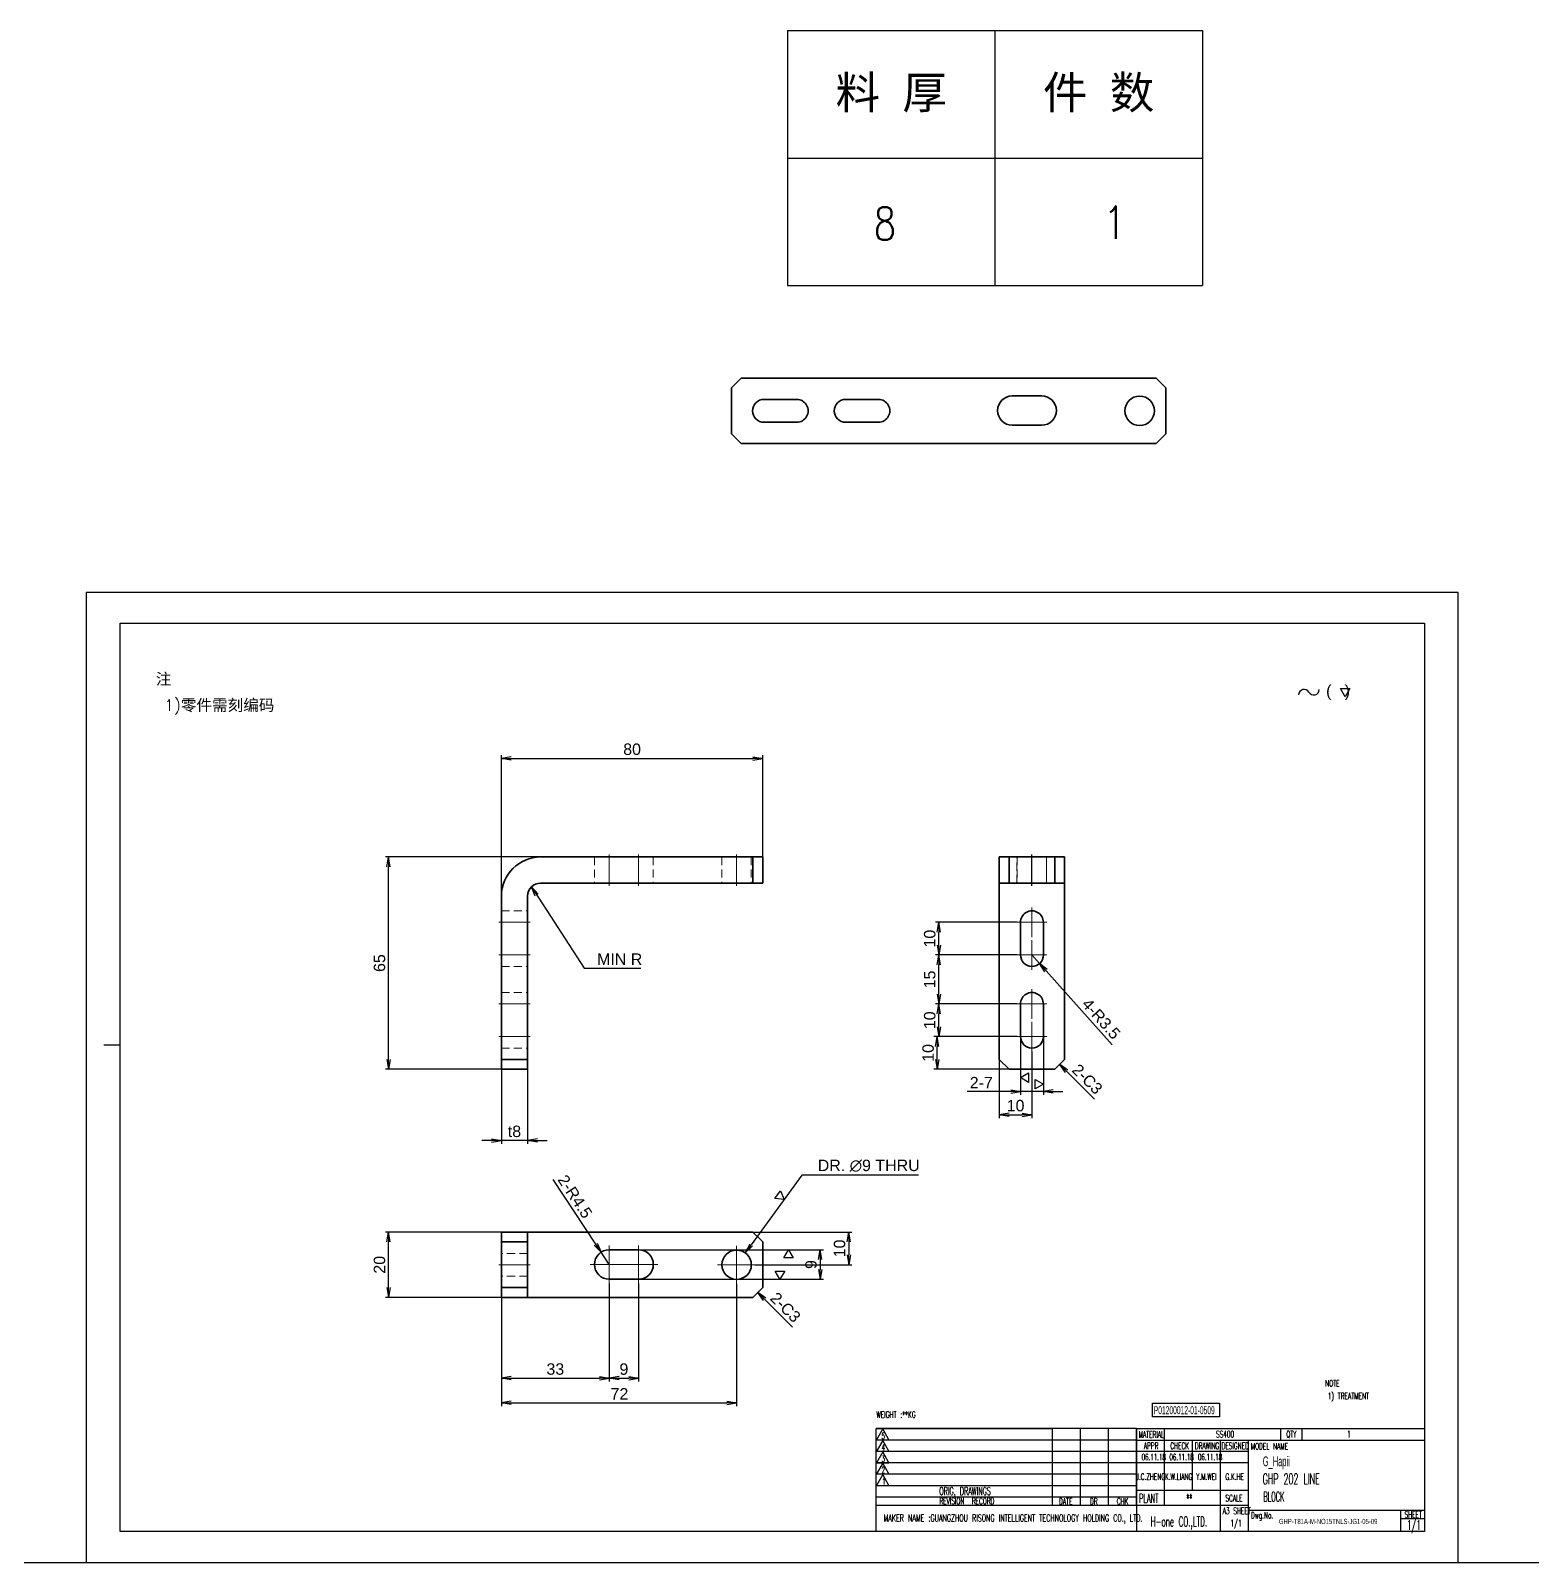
# Model space of a CAD drawing. Header units: millimetres. Extents: x 1842 to 16330, y -758 to 3963.
# Drawn here: x 3226.8 to 3686.5, y -758.3 to -289.2 of the extents above; entities that cross this region are included whole.
import ezdxf
from ezdxf.enums import TextEntityAlignment as Align

# ---------------------------------------------------------------- set-up
doc = ezdxf.new("R2010")
doc.units = ezdxf.units.MM
doc.linetypes.add('CENTER-HOKUTO', pattern=[23, 20, -1, 1, -1])
doc.linetypes.add('HIDDEN-HOKUTO', pattern=[3.8, 2.5, -1.3])
doc.layers.add('AM_7', color=2, linetype='CENTER-HOKUTO', lineweight=30)
doc.layers.add('AM_HID', color=1, linetype='HIDDEN-HOKUTO', lineweight=25)
doc.layers.add('title_frame', color=7, linetype='Continuous')
doc.layers.add('word_dim', color=253, linetype='Continuous')
doc.styles.add('DIM', font='romans.shx', dxfattribs={"width": 0.8, "bigfont": 'bigfont.shx'})
doc.styles.add('MX_NOTE_STANDARD', font='txt.shx', dxfattribs={"bigfont": 'bigfont.shx'})
doc.styles.get("Standard").update_dxf_attribs({"font": 'arial.ttf'})
doc.dimstyles.new('RS1-1', dxfattribs={"dimtxt": 3.5, "dimasz": 3, "dimexe": 1, "dimexo": 0, "dimgap": 1, "dimtad": 3, "dimdsep": 46, "dimtxsty": 'Standard', "dimblk1": 'OPEN', "dimblk2": 'OPEN', "dimsah": 1, "dimcen": 0, "dimclrd": 256, "dimclre": 256, "dimclrt": 3, "dimazin": 2, "dimtfac": 1, "dimtmove": 0, "dimatfit": 3, "dimldrblk": 'OPEN', "dimfxl": 0, "dimtolj": 1, "dimtzin": 0, "dimarcsym": 0})

# ---------------------------------------------------------------- blocks, each defined once
blk = doc.blocks.new('A$C404331B6')
at = {"layer": 'title_frame'}
for p, q in [((0, -31.5), (0, 0)), ((0, 0), (53.9, 0)), ((79.62, 0), (0, 0)), ((53.9, -23.5), (53.9, 0)), ((62.48, -23.5), (62.48, 0)), ((62.48, -23.5), (62.48, 0)), ((71.05, -23.5), (71.05, 0)), ((71.05, -23.5), (71.05, 0)), ((79.62, 0), (79.62, -31.5)), ((79.62, 0), (167.83, 0)), ((88.2, -23.5), (88.2, 0)), ((123.73, 0), (123.73, -3.5)), ((130.3, 0), (130.3, -3.5)), ((53.9, -3.5), (0, -3.5)), ((79.62, -3.5), (0, -3.5)), ((1.98, -0.12), (0.1, -3.45)), ((0.1, -3.45), (3.86, -3.45)), ((1.98, -3.6), (0.1, -6.92)), ((3.86, -3.45), (1.98, -0.12)), ((3.86, -6.92), (1.98, -3.6)), ((79.62, -3.5), (167.83, -3.5)), ((96.78, -18.9), (96.78, -3.5)), ((105.35, -31.5), (105.35, -3.5)), ((113.92, -31.5), (113.92, -3.5)), ((53.9, -7), (0, -7)), ((79.62, -7), (0, -7)), ((0.1, -6.92), (3.86, -6.92)), ((1.98, -7.13), (0.1, -10.45)), ((3.86, -10.45), (1.98, -7.13)), ((113.92, -7), (79.62, -7)), ((53.9, -10.5), (0, -10.5)), ((79.62, -10.5), (0, -10.5)), ((53.9, -14), (0, -14)), ((79.62, -14), (0, -14)), ((0.1, -10.45), (3.86, -10.45)), ((1.98, -10.54), (0.1, -13.87)), ((0.1, -13.87), (3.86, -13.87)), ((3.86, -13.87), (1.98, -10.54)), ((113.92, -10.5), (79.62, -10.5)), ((53.9, -17.5), (0, -17.5)), ((79.62, -17.5), (0, -17.5)), ((1.98, -14.07), (0.1, -17.4)), ((0.1, -17.4), (3.86, -17.4)), ((3.86, -17.4), (1.98, -14.07)), ((53.9, -21), (0, -21)), ((79.62, -21), (0, -21)), ((79.62, -18.9), (113.92, -18.9)), ((79.62, -23.5), (0, -23.5)), ((113.92, -23.5), (79.62, -23.5)), ((113.92, -25), (167.83, -25)), ((160.48, -25), (160.48, -31.5)), ((160.48, -27.5), (167.83, -27.5)), ((167.83, -31.5), (0, -31.5))]:
    blk.add_line(p, q, dxfattribs=at)
at = {"layer": 'title_frame', "color": 3, "style": 'MX_NOTE_STANDARD', "width": 0.5341}
for s, height, p in [('5', 1.92, (1.59, -3.22)), ('MATERIAL', 1.973, (80.3, -2.79)), ('APPR', 1.973, (81.89, -6.26)), ('CHECK', 1.973, (89.99, -6.26)), ('DRAWING', 1.973, (97.51, -6.26)), ('DESIGNED', 1.973, (105.7, -6.26)), ('MODEL NAME', 1.973, (114.63, -6.41)), ('QTY', 1.973, (125.5, -2.7)), ('4', 1.92, (1.59, -6.7)), ('3', 1.92, (1.59, -10.23)), ('2', 1.92, (1.59, -13.64)), ('1', 1.92, (1.78, -17.17)), ('ORIG, DRAWINGS', 2.4112, (19.27, -20.34)), ('REVISION  RECORD', 1.9728, (19.32, -23.18)), ('DATE', 1.973, (55.94, -23.26)), ('DR', 1.973, (65.43, -23.27)), ('CHK', 1.973, (73.61, -23.23)), ('PLANT', 2.74, (80.46, -22.73)), ('SCALE', 1.973, (106.88, -22.28)), ('MAKER NAME :GUANGZHOU RISONG INTELLIGENT TECHNOLOGY HOLDING CO., LTD.', 2.16, (2.22, -28.43)), ('Dwg.No.', 1.973, (114.71, -27.52)), ('SHEET', 1.973, (161.71, -27.29))]:
    blk.add_text(s, height=height, dxfattribs=at).set_placement(p)
blk = doc.blocks.new('shiage0')
at = {"layer": 'word_dim', "color": 3, "linetype": 'Continuous'}
for centre, start, end in [((1.69, 0), 30, 180), ((4.61, 1.69), 210, 0)]:
    blk.add_arc(centre, 1.69, start, end, dxfattribs=at)
blk = doc.blocks.new('12')
at = {"layer": 'title_frame', "color": 3, "linetype": 'Continuous'}
blk.add_lwpolyline([(20.46, 3.03), (19.01, 5.53), (21.9, 5.53)], close=True, dxfattribs=at)
blk.add_blockref('shiage0', (6.23, 3.56), dxfattribs=at)
blk.add_text('(   )', height=3.5, dxfattribs=at).set_placement((14.64, 3.08))
blk = doc.blocks.new('_Open')
at = {"color": 0, "lineweight": -2}
for p, q in [((-1, 0.17), (0, 0)), ((-1, -0.17), (0, 0)), ((0, 0), (-1, 0))]:
    blk.add_line(p, q, dxfattribs=at)
blk = doc.blocks.new('*D1038')
at = {"layer": 'DEFPOINTS', "color": 0, "linetype": 'Continuous', "ltscale": 2, "transparency": 16777216}
for p in [(3336.35, -542.26), (3387.76, -542.26), (3374.88, -607.26)]:
    blk.add_point(p, dxfattribs=at)
at = {"layer": 'word_dim', "linetype": 'Continuous', "lineweight": -2, "ltscale": 2, "transparency": 16777216}
for p, q in [((3387.76, -542.26), (3335.35, -542.26)), ((3336.35, -604.26), (3336.35, -545.26)), ((3374.88, -607.26), (3335.35, -607.26))]:
    blk.add_line(p, q, dxfattribs=at)
at = {"layer": 'word_dim', "linetype": 'Continuous', "lineweight": -2, "ltscale": 2, "transparency": 16777216, "xscale": 3, "yscale": 3, "zscale": 3}
for p, rotation in [((3336.35, -542.26), 90), ((3336.35, -607.26), 270)]:
    blk.add_blockref('_Open', p, dxfattribs=dict(at, rotation=rotation))
at = {"layer": 'word_dim', "color": 3, "linetype": 'Continuous', "ltscale": 2, "transparency": 16777216, "insert": (3333.57, -574.76), "char_height": 3.5, "attachment_point": 5, "rotation": 90}
blk.add_mtext('\\A1;65', dxfattribs=at)
blk = doc.blocks.new('*D1039')
at = {"layer": 'DEFPOINTS', "color": 0, "linetype": 'Continuous', "ltscale": 2, "transparency": 16777216}
for p in [(3450.88, -512.07), (3450.88, -546.26), (3370.88, -565.97)]:
    blk.add_point(p, dxfattribs=at)
at = {"layer": 'word_dim', "linetype": 'Continuous', "lineweight": -2, "ltscale": 2, "transparency": 16777216}
for p, q in [((3370.88, -565.97), (3370.88, -511.07)), ((3450.88, -546.26), (3450.88, -511.07)), ((3373.88, -512.07), (3447.88, -512.07))]:
    blk.add_line(p, q, dxfattribs=at)
at = {"layer": 'word_dim', "linetype": 'Continuous', "lineweight": -2, "ltscale": 2, "transparency": 16777216, "xscale": 3, "yscale": 3, "zscale": 3, "rotation": 180}
blk.add_blockref('_Open', (3370.88, -512.07), dxfattribs=at)
at = {"layer": 'word_dim', "linetype": 'Continuous', "lineweight": -2, "ltscale": 2, "transparency": 16777216, "xscale": 3, "yscale": 3, "zscale": 3}
blk.add_blockref('_Open', (3450.88, -512.07), dxfattribs=at)
at = {"layer": 'word_dim', "color": 3, "linetype": 'Continuous', "ltscale": 2, "transparency": 16777216, "insert": (3410.88, -509.29), "char_height": 3.5, "attachment_point": 5}
blk.add_mtext('\\A1;80', dxfattribs=at)
blk = doc.blocks.new('*D1040')
at = {"layer": 'DEFPOINTS', "color": 0, "linetype": 'Continuous', "ltscale": 2, "transparency": 16777216}
for p in [(3370.88, -607.26), (3378.88, -607.26), (3370.88, -629.08)]:
    blk.add_point(p, dxfattribs=at)
at = {"layer": 'word_dim', "linetype": 'Continuous', "lineweight": -2, "ltscale": 2, "transparency": 16777216}
for p, q in [((3370.88, -607.26), (3370.88, -630.08)), ((3378.88, -607.26), (3378.88, -630.08)), ((3367.88, -629.08), (3364.88, -629.08)), ((3378.88, -629.08), (3370.88, -629.08)), ((3381.88, -629.08), (3384.88, -629.08))]:
    blk.add_line(p, q, dxfattribs=at)
at = {"layer": 'word_dim', "linetype": 'Continuous', "lineweight": -2, "ltscale": 2, "transparency": 16777216, "xscale": 3, "yscale": 3, "zscale": 3}
blk.add_blockref('_Open', (3370.88, -629.08), dxfattribs=at)
at = {"layer": 'word_dim', "linetype": 'Continuous', "lineweight": -2, "ltscale": 2, "transparency": 16777216, "xscale": 3, "yscale": 3, "zscale": 3, "rotation": 180}
blk.add_blockref('_Open', (3378.88, -629.08), dxfattribs=at)
at = {"layer": 'word_dim', "color": 3, "linetype": 'Continuous', "ltscale": 2, "transparency": 16777216, "insert": (3374.88, -626.3), "char_height": 3.5, "attachment_point": 5}
blk.add_mtext('\\A1;t8', dxfattribs=at)
blk = doc.blocks.new('*D1041')
at = {"layer": 'DEFPOINTS', "color": 0, "linetype": 'Continuous', "ltscale": 2, "transparency": 16777216}
for p in [(3336.35, -657.13), (3374.88, -657.13), (3373.04, -677.13)]:
    blk.add_point(p, dxfattribs=at)
at = {"layer": 'word_dim', "linetype": 'Continuous', "lineweight": -2, "ltscale": 2, "transparency": 16777216}
for p, q in [((3374.88, -657.13), (3335.35, -657.13)), ((3336.35, -674.13), (3336.35, -660.13)), ((3373.04, -677.13), (3335.35, -677.13))]:
    blk.add_line(p, q, dxfattribs=at)
at = {"layer": 'word_dim', "linetype": 'Continuous', "lineweight": -2, "ltscale": 2, "transparency": 16777216, "xscale": 3, "yscale": 3, "zscale": 3}
for p, rotation in [((3336.35, -657.13), 90), ((3336.35, -677.13), 270)]:
    blk.add_blockref('_Open', p, dxfattribs=dict(at, rotation=rotation))
at = {"layer": 'word_dim', "color": 3, "linetype": 'Continuous', "ltscale": 2, "transparency": 16777216, "insert": (3333.57, -667.13), "char_height": 3.5, "attachment_point": 5, "rotation": 90}
blk.add_mtext('\\A1;20', dxfattribs=at)
blk = doc.blocks.new('*D1042')
at = {"layer": 'DEFPOINTS', "color": 0, "linetype": 'Continuous', "ltscale": 2, "transparency": 16777216}
for p in [(3403.88, -672.9), (3370.88, -675.63), (3403.88, -701.87)]:
    blk.add_point(p, dxfattribs=at)
at = {"layer": 'word_dim', "linetype": 'Continuous', "lineweight": -2, "ltscale": 2, "transparency": 16777216}
for p, q in [((3403.88, -672.9), (3403.88, -702.87)), ((3370.88, -675.63), (3370.88, -702.87)), ((3373.88, -701.87), (3400.88, -701.87))]:
    blk.add_line(p, q, dxfattribs=at)
at = {"layer": 'word_dim', "linetype": 'Continuous', "lineweight": -2, "ltscale": 2, "transparency": 16777216, "xscale": 3, "yscale": 3, "zscale": 3, "rotation": 180}
blk.add_blockref('_Open', (3370.88, -701.87), dxfattribs=at)
at = {"layer": 'word_dim', "linetype": 'Continuous', "lineweight": -2, "ltscale": 2, "transparency": 16777216, "xscale": 3, "yscale": 3, "zscale": 3}
blk.add_blockref('_Open', (3403.88, -701.87), dxfattribs=at)
at = {"layer": 'word_dim', "color": 3, "linetype": 'Continuous', "ltscale": 2, "transparency": 16777216, "insert": (3387.38, -699.08), "char_height": 3.5, "attachment_point": 5}
blk.add_mtext('\\A1;33', dxfattribs=at)
blk = doc.blocks.new('*D1043')
at = {"layer": 'DEFPOINTS', "color": 0, "linetype": 'Continuous', "ltscale": 2, "transparency": 16777216}
for p in [(3403.88, -672.9), (3412.88, -672.9), (3412.88, -701.87)]:
    blk.add_point(p, dxfattribs=at)
at = {"layer": 'word_dim', "linetype": 'Continuous', "lineweight": -2, "ltscale": 2, "transparency": 16777216}
for p, q in [((3403.88, -672.9), (3403.88, -702.87)), ((3412.88, -672.9), (3412.88, -702.87)), ((3406.88, -701.87), (3409.88, -701.87))]:
    blk.add_line(p, q, dxfattribs=at)
at = {"layer": 'word_dim', "linetype": 'Continuous', "lineweight": -2, "ltscale": 2, "transparency": 16777216, "xscale": 3, "yscale": 3, "zscale": 3, "rotation": 180}
blk.add_blockref('_Open', (3403.88, -701.87), dxfattribs=at)
at = {"layer": 'word_dim', "linetype": 'Continuous', "lineweight": -2, "ltscale": 2, "transparency": 16777216, "xscale": 3, "yscale": 3, "zscale": 3}
blk.add_blockref('_Open', (3412.88, -701.87), dxfattribs=at)
at = {"layer": 'word_dim', "color": 3, "linetype": 'Continuous', "ltscale": 2, "transparency": 16777216, "insert": (3408.38, -699.09), "char_height": 3.5, "attachment_point": 5}
blk.add_mtext('\\A1;9', dxfattribs=at)
blk = doc.blocks.new('*D1044')
at = {"layer": 'DEFPOINTS', "color": 0, "linetype": 'Continuous', "ltscale": 2, "transparency": 16777216}
for p in [(3442.88, -672.98), (3370.88, -675.63), (3442.88, -709.4)]:
    blk.add_point(p, dxfattribs=at)
at = {"layer": 'word_dim', "linetype": 'Continuous', "lineweight": -2, "ltscale": 2, "transparency": 16777216}
for p, q in [((3442.88, -672.98), (3442.88, -710.4)), ((3370.88, -675.63), (3370.88, -710.4)), ((3373.88, -709.4), (3439.88, -709.4))]:
    blk.add_line(p, q, dxfattribs=at)
at = {"layer": 'word_dim', "linetype": 'Continuous', "lineweight": -2, "ltscale": 2, "transparency": 16777216, "xscale": 3, "yscale": 3, "zscale": 3, "rotation": 180}
blk.add_blockref('_Open', (3370.88, -709.4), dxfattribs=at)
at = {"layer": 'word_dim', "linetype": 'Continuous', "lineweight": -2, "ltscale": 2, "transparency": 16777216, "xscale": 3, "yscale": 3, "zscale": 3}
blk.add_blockref('_Open', (3442.88, -709.4), dxfattribs=at)
at = {"layer": 'word_dim', "color": 3, "linetype": 'Continuous', "ltscale": 2, "transparency": 16777216, "insert": (3407.01, -706.64), "char_height": 3.5, "attachment_point": 5}
blk.add_mtext('\\A1;72', dxfattribs=at)
blk = doc.blocks.new('*D1045')
at = {"layer": 'DEFPOINTS', "color": 0, "linetype": 'Continuous', "ltscale": 2, "transparency": 16777216}
for p in [(3444.03, -657.13), (3448.56, -667.13), (3477.18, -667.13)]:
    blk.add_point(p, dxfattribs=at)
at = {"layer": 'word_dim', "linetype": 'Continuous', "lineweight": -2, "ltscale": 2, "transparency": 16777216}
for p, q in [((3444.03, -657.13), (3478.18, -657.13)), ((3477.18, -660.13), (3477.18, -664.13)), ((3448.56, -667.13), (3478.18, -667.13))]:
    blk.add_line(p, q, dxfattribs=at)
at = {"layer": 'word_dim', "linetype": 'Continuous', "lineweight": -2, "ltscale": 2, "transparency": 16777216, "xscale": 3, "yscale": 3, "zscale": 3}
for p, rotation in [((3477.18, -657.13), 90), ((3477.18, -667.13), 270)]:
    blk.add_blockref('_Open', p, dxfattribs=dict(at, rotation=rotation))
at = {"layer": 'word_dim', "color": 3, "linetype": 'Continuous', "ltscale": 2, "transparency": 16777216, "insert": (3474.4, -662.13), "char_height": 3.5, "attachment_point": 5, "rotation": 90}
blk.add_mtext('\\A1;10', dxfattribs=at)
blk = doc.blocks.new('*D1046')
at = {"layer": 'DEFPOINTS', "color": 0, "linetype": 'Continuous', "ltscale": 2, "transparency": 16777216}
for p in [(3401.39, -663.3), (3403.88, -667.05)]:
    blk.add_point(p, dxfattribs=at)
at = {"layer": 'word_dim', "linetype": 'Continuous', "lineweight": -2, "ltscale": 2, "transparency": 16777216}
for p, q in [((3386.58, -640.97), (3399.73, -660.8)), ((3403.88, -667.05), (3401.39, -663.3))]:
    blk.add_line(p, q, dxfattribs=at)
at = {"layer": 'word_dim', "linetype": 'Continuous', "lineweight": -2, "ltscale": 2, "transparency": 16777216, "xscale": 3, "yscale": 3, "zscale": 3, "rotation": 303.5488222479584}
blk.add_blockref('_Open', (3401.39, -663.3), dxfattribs=at)
at = {"layer": 'word_dim', "color": 3, "linetype": 'Continuous', "ltscale": 2, "transparency": 16777216, "insert": (3393.42, -646.24), "char_height": 3.5, "attachment_point": 5, "rotation": 303.5488}
blk.add_mtext('\\A1;2-R4.5', dxfattribs=at)
blk = doc.blocks.new('*D1047')
at = {"layer": 'DEFPOINTS', "color": 0, "linetype": 'Continuous', "ltscale": 2, "transparency": 16777216}
for p in [(3445.53, -663.5), (3440.22, -670.77)]:
    blk.add_point(p, dxfattribs=at)
at = {"layer": 'word_dim', "linetype": 'Continuous', "lineweight": -2, "ltscale": 2, "transparency": 16777216}
for p, q in [((3462.89, -639.69), (3447.29, -661.07)), ((3498.55, -639.69), (3462.89, -639.69))]:
    blk.add_line(p, q, dxfattribs=at)
at = {"layer": 'word_dim', "linetype": 'Continuous', "lineweight": -2, "ltscale": 2, "transparency": 16777216, "xscale": 3, "yscale": 3, "zscale": 3, "rotation": 233.8971201280238}
blk.add_blockref('_Open', (3445.53, -663.5), dxfattribs=at)
at = {"layer": 'word_dim', "color": 3, "linetype": 'Continuous', "ltscale": 2, "transparency": 16777216, "insert": (3483.32, -636.81), "char_height": 3.5, "attachment_point": 5}
blk.add_mtext('\\A1;DR. ∅9 THRU', dxfattribs=at)
blk = doc.blocks.new('shiage1')
at = {"layer": 'word_dim', "color": 3, "linetype": 'Continuous'}
for p, q in [((0, 0), (-1.44, 2.5)), ((-1.44, 2.5), (1.44, 2.5)), ((1.44, 2.5), (0, 0))]:
    blk.add_line(p, q, dxfattribs=at)
blk = doc.blocks.new('*D1048')
at = {"layer": 'DEFPOINTS', "color": 0, "linetype": 'Continuous', "ltscale": 2, "transparency": 16777216}
for p in [(3523.28, -604.26), (3533.28, -601.81), (3533.28, -621.21)]:
    blk.add_point(p, dxfattribs=at)
at = {"layer": 'word_dim', "linetype": 'Continuous', "lineweight": -2, "ltscale": 2, "transparency": 16777216}
for p, q in [((3523.28, -604.26), (3523.28, -622.21)), ((3533.28, -601.81), (3533.28, -622.21)), ((3526.28, -621.21), (3530.28, -621.21))]:
    blk.add_line(p, q, dxfattribs=at)
at = {"layer": 'word_dim', "linetype": 'Continuous', "lineweight": -2, "ltscale": 2, "transparency": 16777216, "xscale": 3, "yscale": 3, "zscale": 3, "rotation": 180}
blk.add_blockref('_Open', (3523.28, -621.21), dxfattribs=at)
at = {"layer": 'word_dim', "linetype": 'Continuous', "lineweight": -2, "ltscale": 2, "transparency": 16777216, "xscale": 3, "yscale": 3, "zscale": 3}
blk.add_blockref('_Open', (3533.28, -621.21), dxfattribs=at)
at = {"layer": 'word_dim', "color": 3, "linetype": 'Continuous', "ltscale": 2, "transparency": 16777216, "insert": (3528.28, -618.42), "char_height": 3.5, "attachment_point": 5}
blk.add_mtext('\\A1;10', dxfattribs=at)
blk = doc.blocks.new('*D1049')
at = {"layer": 'DEFPOINTS', "color": 0, "linetype": 'Continuous', "ltscale": 2, "transparency": 16777216}
for p in [(3504.28, -597.26), (3528.73, -597.26), (3526.28, -607.26)]:
    blk.add_point(p, dxfattribs=at)
at = {"layer": 'word_dim', "linetype": 'Continuous', "lineweight": -2, "ltscale": 2, "transparency": 16777216}
for p, q in [((3528.73, -597.26), (3503.28, -597.26)), ((3504.28, -604.26), (3504.28, -600.26)), ((3526.28, -607.26), (3503.28, -607.26))]:
    blk.add_line(p, q, dxfattribs=at)
at = {"layer": 'word_dim', "linetype": 'Continuous', "lineweight": -2, "ltscale": 2, "transparency": 16777216, "xscale": 3, "yscale": 3, "zscale": 3}
for p, rotation in [((3504.28, -597.26), 90), ((3504.28, -607.26), 270)]:
    blk.add_blockref('_Open', p, dxfattribs=dict(at, rotation=rotation))
at = {"layer": 'word_dim', "color": 3, "linetype": 'Continuous', "ltscale": 2, "transparency": 16777216, "insert": (3501.5, -602.26), "char_height": 3.5, "attachment_point": 5, "rotation": 90}
blk.add_mtext('\\A1;10', dxfattribs=at)
blk = doc.blocks.new('*D1050')
at = {"layer": 'DEFPOINTS', "color": 0, "linetype": 'Continuous', "ltscale": 2, "transparency": 16777216}
for p in [(3504.78, -587.26), (3528.73, -587.26), (3528.73, -597.26)]:
    blk.add_point(p, dxfattribs=at)
at = {"layer": 'word_dim', "linetype": 'Continuous', "lineweight": -2, "ltscale": 2, "transparency": 16777216}
for p, q in [((3528.73, -587.26), (3503.78, -587.26)), ((3504.78, -594.26), (3504.78, -590.26)), ((3528.73, -597.26), (3503.78, -597.26))]:
    blk.add_line(p, q, dxfattribs=at)
at = {"layer": 'word_dim', "linetype": 'Continuous', "lineweight": -2, "ltscale": 2, "transparency": 16777216, "xscale": 3, "yscale": 3, "zscale": 3}
for p, rotation in [((3504.78, -587.26), 90), ((3504.78, -597.26), 270)]:
    blk.add_blockref('_Open', p, dxfattribs=dict(at, rotation=rotation))
at = {"layer": 'word_dim', "color": 3, "linetype": 'Continuous', "ltscale": 2, "transparency": 16777216, "insert": (3502, -592.26), "char_height": 3.5, "attachment_point": 5, "rotation": 90}
blk.add_mtext('\\A1;10', dxfattribs=at)
blk = doc.blocks.new('*D1051')
at = {"layer": 'DEFPOINTS', "color": 0, "linetype": 'Continuous', "ltscale": 2, "transparency": 16777216}
for p in [(3504.78, -572.26), (3528.73, -572.26), (3528.73, -587.26)]:
    blk.add_point(p, dxfattribs=at)
at = {"layer": 'word_dim', "linetype": 'Continuous', "lineweight": -2, "ltscale": 2, "transparency": 16777216}
for p, q in [((3528.73, -572.26), (3503.78, -572.26)), ((3504.78, -584.26), (3504.78, -575.26)), ((3528.73, -587.26), (3503.78, -587.26))]:
    blk.add_line(p, q, dxfattribs=at)
at = {"layer": 'word_dim', "linetype": 'Continuous', "lineweight": -2, "ltscale": 2, "transparency": 16777216, "xscale": 3, "yscale": 3, "zscale": 3}
for p, rotation in [((3504.78, -572.26), 90), ((3504.78, -587.26), 270)]:
    blk.add_blockref('_Open', p, dxfattribs=dict(at, rotation=rotation))
at = {"layer": 'word_dim', "color": 3, "linetype": 'Continuous', "ltscale": 2, "transparency": 16777216, "insert": (3502, -579.76), "char_height": 3.5, "attachment_point": 5, "rotation": 90}
blk.add_mtext('\\A1;15', dxfattribs=at)
blk = doc.blocks.new('*D1052')
at = {"layer": 'DEFPOINTS', "color": 0, "linetype": 'Continuous', "ltscale": 2, "transparency": 16777216}
for p in [(3504.78, -562.26), (3528.73, -562.26), (3528.73, -572.26)]:
    blk.add_point(p, dxfattribs=at)
at = {"layer": 'word_dim', "linetype": 'Continuous', "lineweight": -2, "ltscale": 2, "transparency": 16777216}
for p, q in [((3528.73, -562.26), (3503.78, -562.26)), ((3504.78, -569.26), (3504.78, -565.26)), ((3528.73, -572.26), (3503.78, -572.26))]:
    blk.add_line(p, q, dxfattribs=at)
at = {"layer": 'word_dim', "linetype": 'Continuous', "lineweight": -2, "ltscale": 2, "transparency": 16777216, "xscale": 3, "yscale": 3, "zscale": 3}
for p, rotation in [((3504.78, -562.26), 90), ((3504.78, -572.26), 270)]:
    blk.add_blockref('_Open', p, dxfattribs=dict(at, rotation=rotation))
at = {"layer": 'word_dim', "color": 3, "linetype": 'Continuous', "ltscale": 2, "transparency": 16777216, "insert": (3502, -567.26), "char_height": 3.5, "attachment_point": 5, "rotation": 90}
blk.add_mtext('\\A1;10', dxfattribs=at)
blk = doc.blocks.new('*D1053')
at = {"layer": 'DEFPOINTS', "color": 0, "linetype": 'Continuous', "ltscale": 2, "transparency": 16777216}
for p in [(3533.28, -572.26), (3535.61, -574.87)]:
    blk.add_point(p, dxfattribs=at)
at = {"layer": 'word_dim', "linetype": 'Continuous', "lineweight": -2, "ltscale": 2, "transparency": 16777216}
for p, q in [((3533.28, -572.26), (3535.61, -574.87)), ((3557.89, -599.79), (3537.61, -577.11))]:
    blk.add_line(p, q, dxfattribs=at)
at = {"layer": 'word_dim', "linetype": 'Continuous', "lineweight": -2, "ltscale": 2, "transparency": 16777216, "xscale": 3, "yscale": 3, "zscale": 3, "rotation": 131.7998130804772}
blk.add_blockref('_Open', (3535.61, -574.87), dxfattribs=at)
at = {"layer": 'word_dim', "color": 3, "linetype": 'Continuous', "ltscale": 2, "transparency": 16777216, "insert": (3554.5, -591.82), "char_height": 3.5, "attachment_point": 5, "rotation": 311.7998}
blk.add_mtext('\\A1;4-R3.5', dxfattribs=at)
blk = doc.blocks.new('*D1054')
at = {"layer": 'DEFPOINTS', "color": 0, "linetype": 'Continuous', "ltscale": 2, "transparency": 16777216}
for p in [(3529.78, -597.26), (3536.78, -597.26), (3536.78, -614.11)]:
    blk.add_point(p, dxfattribs=at)
at = {"layer": 'word_dim', "linetype": 'Continuous', "lineweight": -2, "ltscale": 2, "transparency": 16777216}
for p, q in [((3529.78, -597.26), (3529.78, -615.11)), ((3536.78, -597.26), (3536.78, -615.11)), ((3526.78, -614.11), (3513.43, -614.11)), ((3536.78, -614.11), (3529.78, -614.11)), ((3539.78, -614.11), (3542.78, -614.11))]:
    blk.add_line(p, q, dxfattribs=at)
at = {"layer": 'word_dim', "linetype": 'Continuous', "lineweight": -2, "ltscale": 2, "transparency": 16777216, "xscale": 3, "yscale": 3, "zscale": 3}
blk.add_blockref('_Open', (3529.78, -614.11), dxfattribs=at)
at = {"layer": 'word_dim', "linetype": 'Continuous', "lineweight": -2, "ltscale": 2, "transparency": 16777216, "xscale": 3, "yscale": 3, "zscale": 3, "rotation": 180}
blk.add_blockref('_Open', (3536.78, -614.11), dxfattribs=at)
at = {"layer": 'word_dim', "color": 3, "linetype": 'Continuous', "ltscale": 2, "transparency": 16777216, "insert": (3517.78, -611.36), "char_height": 3.5, "attachment_point": 5}
blk.add_mtext('\\A1;2-7', dxfattribs=at)
blk = doc.blocks.new('*D1055')
at = {"layer": 'DEFPOINTS', "color": 0, "linetype": 'Continuous', "ltscale": 2, "transparency": 16777216}
for p in [(3412.88, -662.55), (3412.88, -671.55), (3468.46, -671.55)]:
    blk.add_point(p, dxfattribs=at)
at = {"layer": 'word_dim', "linetype": 'Continuous', "lineweight": -2, "ltscale": 2, "transparency": 16777216}
for p, q in [((3412.88, -662.55), (3469.46, -662.55)), ((3468.46, -665.55), (3468.46, -668.55)), ((3412.88, -671.55), (3469.46, -671.55))]:
    blk.add_line(p, q, dxfattribs=at)
at = {"layer": 'word_dim', "linetype": 'Continuous', "lineweight": -2, "ltscale": 2, "transparency": 16777216, "xscale": 3, "yscale": 3, "zscale": 3}
for p, rotation in [((3468.46, -662.55), 90), ((3468.46, -671.55), 270)]:
    blk.add_blockref('_Open', p, dxfattribs=dict(at, rotation=rotation))
at = {"layer": 'word_dim', "color": 3, "linetype": 'Continuous', "ltscale": 2, "transparency": 16777216, "insert": (3465.67, -667.05), "char_height": 3.5, "attachment_point": 5, "rotation": 90}
blk.add_mtext('\\A1;9', dxfattribs=at)
blk = doc.blocks.new('*T257')
at = {"color": 0, "linetype": 'ByBlock', "lineweight": -2, "transparency": 16777216}
for p, q in [((0, 0), (127, 0)), ((0, 0), (0, -78)), ((63.5, 0), (63.5, -78)), ((127, 0), (127, -78)), ((0, -39), (127, -39)), ((0, -78), (127, -78))]:
    blk.add_line(p, q, dxfattribs=at)
at = {"color": 0, "transparency": 16777216, "char_height": 10, "width": 60.5, "attachment_point": 5}
for s, insert in [('{\\fSimSun|b0|i0|c134|p2;料 厚}', (31.75, -19.5)), ('{\\fSimSun|b0|i0|c134|p2;件 数}', (95.25, -19.5))]:
    blk.add_mtext(s, dxfattribs=dict(at, insert=insert))
blk = doc.blocks.new('拆图参数')
blk.add_blockref('*T257', (-63.5, 78))
at = {"style": 'DIM', "width": 0.8}
blk.add_attdef('6', text='', height=10, dxfattribs=at).set_placement((-37.13, 18.91), align=Align.MIDDLE_LEFT)
blk.add_attdef('1', text='', height=10, dxfattribs=at).set_placement((36.65, 19.27), align=Align.MIDDLE_CENTER)

msp = doc.modelspace()

# ---------------------------------------------------------------- linework, layer by layer
at = {"color": 7, "lineweight": 35, "ltscale": 0.35}
for p, q in [((3444.268, -395.65), (3441.268, -398.65)), ((3441.268, -412.65), (3441.268, -398.65)), ((3574.268, -412.65), (3574.268, -398.65)), ((3444.268, -415.65), (3441.268, -412.65)), ((3526.278, -542.264), (3540.278, -542.264)), ((3540.278, -550.264), (3526.278, -550.264)), ((3540.278, -607.264), (3526.278, -607.264)), ((3370.876, -660.133), (3370.876, -674.133)), ((3378.876, -674.133), (3378.876, -660.133)), ((3450.876, -674.133), (3450.876, -660.133))]:
    msp.add_line(p, q, dxfattribs=at)
at = {"color": 7, "lineweight": 35}
for p, q in [((3444.268, -395.65), (3571.268, -395.65)), ((3444.268, -415.65), (3571.268, -415.65)), ((3382.876, -542.264), (3447.876, -542.264)), ((3382.876, -550.264), (3447.876, -550.264)), ((3370.876, -604.264), (3370.876, -554.264)), ((3378.876, -604.264), (3378.876, -554.264)), ((3523.278, -604.264), (3523.278, -554.264)), ((3543.278, -604.264), (3543.278, -554.264)), ((3382.876, -657.133), (3447.876, -657.133)), ((3382.876, -677.133), (3447.876, -677.133))]:
    msp.add_line(p, q, dxfattribs=at)
at = {"color": 7, "lineweight": 35, "ltscale": 0.106066}
for p, q in [((3571.268, -395.65), (3574.268, -398.65)), ((3574.268, -412.65), (3571.268, -415.65)), ((3526.278, -607.264), (3523.278, -604.264)), ((3540.278, -607.264), (3543.278, -604.264)), ((3447.876, -657.133), (3450.876, -660.133)), ((3450.876, -674.133), (3447.876, -677.133))]:
    msp.add_line(p, q, dxfattribs=at)
at = {"color": 7, "lineweight": 35, "ltscale": 0.25}
for p, q in [((3451.268, -402.15), (3461.268, -402.15)), ((3476.268, -402.15), (3486.268, -402.15)), ((3461.268, -409.15), (3451.268, -409.15)), ((3486.268, -409.15), (3476.268, -409.15)), ((3529.778, -572.264), (3529.778, -562.264)), ((3536.778, -562.264), (3536.778, -572.264)), ((3529.778, -597.264), (3529.778, -587.264)), ((3536.778, -587.264), (3536.778, -597.264))]:
    msp.add_line(p, q, dxfattribs=at)
at = {"color": 7, "lineweight": 35, "ltscale": 0.225}
for p, q in [((3527.268, -401.069), (3536.268, -401.069)), ((3536.268, -410.069), (3527.268, -410.069)), ((3403.876, -662.551), (3412.876, -662.551)), ((3412.876, -671.551), (3403.876, -671.551))]:
    msp.add_line(p, q, dxfattribs=at)
at = {"color": 7, "lineweight": 35, "ltscale": 0.075}
for p, q in [((3450.876, -542.264), (3447.876, -542.264)), ((3526.278, -542.264), (3523.278, -542.264)), ((3543.278, -542.264), (3540.278, -542.264)), ((3447.876, -550.264), (3450.876, -550.264)), ((3523.278, -550.264), (3526.278, -550.264)), ((3540.278, -550.264), (3543.278, -550.264)), ((3370.876, -607.264), (3370.876, -604.264)), ((3378.876, -607.264), (3378.876, -604.264)), ((3370.876, -660.133), (3370.876, -657.133)), ((3378.876, -660.133), (3378.876, -657.133)), ((3370.876, -674.133), (3370.876, -677.133)), ((3378.876, -674.133), (3378.876, -677.133))]:
    msp.add_line(p, q, dxfattribs=at)
at = {"color": 7, "lineweight": 35, "ltscale": 0.2}
for p, q in [((3447.876, -550.264), (3447.876, -542.264)), ((3450.876, -550.264), (3450.876, -542.264)), ((3523.278, -550.264), (3523.278, -542.264)), ((3526.278, -550.264), (3526.278, -542.264)), ((3540.278, -550.264), (3540.278, -542.264)), ((3543.278, -550.264), (3543.278, -542.264)), ((3370.876, -604.264), (3378.876, -604.264)), ((3370.876, -607.264), (3378.876, -607.264)), ((3370.876, -657.133), (3378.876, -657.133)), ((3370.876, -660.133), (3378.876, -660.133)), ((3370.876, -674.133), (3378.876, -674.133)), ((3370.876, -677.133), (3378.876, -677.133))]:
    msp.add_line(p, q, dxfattribs=at)
at = {"color": 7, "lineweight": 35, "ltscale": 0.1}
for p, q in [((3523.278, -554.264), (3523.278, -550.264)), ((3543.278, -554.264), (3543.278, -550.264)), ((3378.876, -657.133), (3382.876, -657.133)), ((3378.876, -677.133), (3382.876, -677.133))]:
    msp.add_line(p, q, dxfattribs=at)
msp.add_line((1841.956, -758.252), (16329.761, -758.252))
at = {"color": 7, "lineweight": 35}
for centre in [(3566.268, -405.65), (3442.876, -667.133)]:
    msp.add_circle(centre, 4.5, dxfattribs=at)
for centre, radius, start, end in [((3451.268, -405.65), 3.5, 90.00001, 270), ((3461.268, -405.65), 3.5, 270, 90.00001), ((3476.268, -405.65), 3.5, 90.00001, 270), ((3486.268, -405.65), 3.5, 270, 90.00001), ((3527.268, -405.569), 4.5, 90, 270), ((3536.268, -405.569), 4.5, 270, 90), ((3382.876, -554.264), 12, 90, 179.99999), ((3382.876, -554.264), 4, 90, 180.00001), ((3533.278, -562.264), 3.5, 0, 180.00001), ((3533.278, -572.264), 3.5, 180.00001, 0), ((3533.278, -587.264), 3.5, 0, 180.00001), ((3533.278, -597.264), 3.5, 180.00001, 0), ((3403.876, -667.051), 4.5, 90, 270), ((3412.876, -667.051), 4.5, 270, 90)]:
    msp.add_arc(centre, radius, start, end, dxfattribs=at)
at = {"layer": 'AM_7', "color": 2, "lineweight": 13}
for p, q in [((3403.876, -541.463), (3403.876, -551.064)), ((3412.876, -541.463), (3412.876, -551.064)), ((3442.876, -541.463), (3442.876, -551.064)), ((3533.196, -541.463), (3533.196, -551.064)), ((3533.278, -541.463), (3533.278, -551.064)), ((3533.278, -557.714), (3533.278, -566.814)), ((3370.075, -562.264), (3379.675, -562.264)), ((3537.828, -562.264), (3528.728, -562.264)), ((3533.278, -567.714), (3533.278, -576.814)), ((3370.075, -572.264), (3379.675, -572.264)), ((3537.828, -572.264), (3528.728, -572.264)), ((3533.278, -582.714), (3533.278, -591.814)), ((3370.075, -587.264), (3379.675, -587.264)), ((3537.828, -587.264), (3528.728, -587.264)), ((3533.278, -592.714), (3533.278, -601.814)), ((3370.075, -597.264), (3379.675, -597.264)), ((3537.828, -597.264), (3528.728, -597.264)), ((3403.876, -661.201), (3403.876, -672.901)), ((3412.876, -661.201), (3412.876, -672.901)), ((3442.876, -661.283), (3442.876, -672.983)), ((3370.075, -667.133), (3379.675, -667.133)), ((3409.726, -667.051), (3398.025, -667.051)), ((3418.726, -667.051), (3407.025, -667.051)), ((3448.726, -667.133), (3437.025, -667.133))]:
    msp.add_line(p, q, dxfattribs=at)
at = {"layer": 'AM_HID', "color": 1, "lineweight": 13}
for p, q in [((3399.376, -542.264), (3399.376, -550.264)), ((3417.376, -542.264), (3417.376, -550.264)), ((3438.376, -542.264), (3438.376, -550.264)), ((3447.376, -542.264), (3447.376, -550.264)), ((3447.876, -550.264), (3447.876, -542.264)), ((3528.696, -550.264), (3528.696, -542.264)), ((3528.778, -542.264), (3528.778, -550.264)), ((3537.696, -550.264), (3537.696, -542.264)), ((3537.778, -542.264), (3537.778, -550.264)), ((3370.876, -558.764), (3378.876, -558.764)), ((3370.876, -575.764), (3378.876, -575.764)), ((3370.876, -583.764), (3378.876, -583.764)), ((3370.876, -600.764), (3378.876, -600.764)), ((3370.876, -604.264), (3378.876, -604.264)), ((3378.876, -663.633), (3370.876, -663.633)), ((3378.876, -670.633), (3370.876, -670.633))]:
    msp.add_line(p, q, dxfattribs=at)
at = {"layer": 'title_frame'}
for p, q in [((3249.119, -599.752), (3254.119, -599.752)), ((3570.166, -709.479), (3590.694, -709.479)), ((3570.166, -713.679), (3570.166, -709.479)), ((3590.694, -709.479), (3590.694, -713.679)), ((3565.269, -717.289), (3565.269, -720.789)), ((3565.269, -740.789), (3565.269, -717.289)), ((3565.269, -717.289), (3565.269, -748.789)), ((3590.694, -713.679), (3570.166, -713.679)), ((3653.469, -748.789), (3599.569, -748.789)), ((3653.469, -748.789), (3599.569, -748.789))]:
    msp.add_line(p, q, dxfattribs=at)
at = {"layer": 'title_frame', "color": 4}
msp.add_lwpolyline([(3663.794, -461.252), (3243.794, -461.252), (3243.794, -758.252), (3663.794, -758.252)], close=True, dxfattribs=at)
at = {"layer": 'title_frame'}
msp.add_lwpolyline([(3254.119, -470.714), (3653.469, -470.714), (3653.469, -748.789), (3254.119, -748.789)], close=True, dxfattribs=at)
at = {"layer": 'word_dim', "color": 3, "linetype": 'Continuous', "ltscale": 2}
for points in [[(3529.778, -609.835), (3532.281, -608.39), (3532.281, -611.28)], [(3536.778, -611.796), (3534.275, -613.241), (3534.275, -610.351)], [(3458.776, -662.551), (3460.221, -665.054), (3457.331, -665.054)], [(3456.158, -671.551), (3454.713, -669.048), (3457.603, -669.048)]]:
    msp.add_lwpolyline(points, close=True, dxfattribs=at)

# ---------------------------------------------------------------- block references
msp.add_blockref('拆图参数', (3521.959, -367.236)).add_auto_attribs({'1': '1', '6': '8'})
at = {"layer": 'word_dim', "linetype": 'Continuous', "ltscale": 2}
msp.add_blockref('12', (3608.688, -496.215), dxfattribs=at)
at = {"layer": 'word_dim', "color": 3, "linetype": 'Continuous', "ltscale": 2, "rotation": 53.89712012805029}
msp.add_blockref('shiage1', (3457.462, -647.132), dxfattribs=at)
at = {"layer": 'word_dim', "ltscale": 2}
msp.add_blockref('A$C404331B6', (3485.644, -717.289), dxfattribs=at)

# ---------------------------------------------------------------- texts
at = {"ltscale": 2, "char_height": 3.5, "attachment_point": 1}
for s, insert, width in [('{\\fSimSun|b0|i0|c134|p2;\\C3;注}', (3265.086, -486.009), 10.36469), ('{\\Fromans,bigfont|c134;\\C3;1)\\fSimSun|b0|i0|c134|p2;零件需刻编码}', (3267.651, -494.017), 96.90613)]:
    msp.add_mtext(s, dxfattribs=dict(at, insert=insert, width=width))
at = {"linetype": 'Continuous', "insert": (3603.947, -727.769), "char_height": 3, "width": 50.9, "attachment_point": 4}
msp.add_mtext('{\\W0.5;\\C3;G_Hapii }', dxfattribs=at)
at = {"color": 3, "linetype": 'Continuous', "insert": (3608.902, -744.927), "char_height": 1.6, "width": 37.13137, "attachment_point": 1}
msp.add_mtext('{\\W0.65;GHP-T81A-M-NO15TNLS-JG1-05-09}', dxfattribs=at)
at = {"layer": 'title_frame', "color": 3, "style": 'MX_NOTE_STANDARD'}
for s, height, width, p in [('NOTE', 2, 0.5341, (3623.056, -704.427)), ('1) TREATMENT', 2, 0.5341, (3623.834, -708.324)), ('WEIGHT :**KG ', 1.96, 0.545, (3485.669, -713.973)), ('SS400', 1.9728, 0.5341, (3589.643, -719.991)), ('1', 1.973, 0.5341, (3629.77, -719.991)), ('06.11.18', 1.9, 0.5341, (3566.856, -726.966)), ('06.11.18', 1.9, 0.5341, (3575.368, -726.966)), ('06.11.18', 1.9, 0.5341, (3584.086, -726.966)), ('GHP 202 LINE', 3.3, 0.5341, (3603.908, -734.338)), ('**', 2.74, 0.5341, (3580.462, -740.02)), ('BLOCK', 2.94, 0.5, (3604.156, -739.603)), ('H-one CO.,LTD.', 3, 0.5341, (3569.625, -747.24)), ('A3 SHEET', 1.9728, 0.5341, (3591.699, -743.466)), ('1/1', 1.9728, 0.5341, (3594.051, -747.22)), ('1/1', 3, 0.5341, (3648.076, -748.314))]:
    msp.add_text(s, height=height, dxfattribs=dict(at, width=width)).set_placement(p)
at = {"layer": 'title_frame', "color": 3, "style": 'MX_NOTE_STANDARD', "width": 0.5341}
for s, p in [('J.C.ZHENG', (3569.601, -733.583)), ('K.W.LIANG', (3578.196, -733.604)), ('Y.M.WEI', (3586.676, -733.601)), ('G.K.HE', (3595.346, -733.604))]:
    msp.add_text(s, height=1.9728, dxfattribs=at).set_placement(p, align=Align.BOTTOM_CENTER)
at = {"layer": 'title_frame', "color": 3, "insert": (3570.58, -710.435), "char_height": 2.45, "width": 4.1107, "attachment_point": 1, "style": 'MX_NOTE_STANDARD'}
msp.add_mtext('{\\f3 of 9 Barcode|b0|i0|c0|p82;\\W0.5;P01200012-01-0509}', dxfattribs=at)
at = {"layer": 'word_dim', "color": 3, "linetype": 'Continuous', "ltscale": 2}
for p in [(3545.278, -607.764), (3452.876, -677.633)]:
    msp.add_text('2-C3', height=3.5, rotation=315, dxfattribs=at).set_placement(p)
at = {"layer": 'word_dim', "color": 3, "linetype": 'Continuous', "ltscale": 2, "insert": (3400.163, -575.308), "char_height": 3.5, "width": 26.72576, "attachment_point": 7}
msp.add_mtext('MIN R', dxfattribs=at)

# ---------------------------------------------------------------- dimensions: what is measured, and where the dimension line sits
at = {"layer": 'word_dim', "linetype": 'Continuous', "ltscale": 2}
for base, p1, p2, picture, middle in [((3450.876, -512.074), (3370.876, -565.975), (3450.876, -546.264), '*D1039', (3410.876, -509.287)), ((3533.278, -621.207), (3523.278, -604.264), (3533.278, -601.814), '*D1048', (3528.278, -618.42)), ((3403.876, -701.873), (3370.876, -675.633), (3403.876, -672.901), '*D1042', (3387.376, -699.085)), ((3412.876, -701.873), (3403.876, -672.901), (3412.876, -672.901), '*D1043', (3408.376, -699.086))]:
    dim = msp.add_linear_dim(base=base, p1=p1, p2=p2, dimstyle='RS1-1', dxfattribs=at)
    dim.commit()
    dim.dimension.update_dxf_attribs({"geometry": picture, "text_midpoint": middle})
for base, p1, p2, picture, middle in [((3336.353, -542.264), (3374.876, -607.264), (3387.76, -542.264), '*D1038', (3333.566, -574.764)), ((3504.783, -562.264), (3528.728, -572.264), (3528.728, -562.264), '*D1052', (3501.996, -567.264)), ((3504.783, -572.264), (3528.728, -587.264), (3528.728, -572.264), '*D1051', (3501.996, -579.764)), ((3504.783, -587.264), (3528.728, -597.264), (3528.728, -587.264), '*D1050', (3501.996, -592.264)), ((3504.283, -597.264), (3526.278, -607.264), (3528.728, -597.264), '*D1049', (3501.496, -602.264)), ((3336.353, -657.133), (3373.037, -677.133), (3374.876, -657.133), '*D1041', (3333.566, -667.133)), ((3477.182, -667.133), (3444.033, -657.133), (3448.556, -667.133), '*D1045', (3474.395, -662.133)), ((3468.458, -671.551), (3412.876, -662.551), (3412.876, -671.551), '*D1055', (3465.671, -667.051))]:
    dim = msp.add_linear_dim(base=base, p1=p1, p2=p2, angle=90, dimstyle='RS1-1', dxfattribs=at)
    dim.commit()
    dim.dimension.update_dxf_attribs({"geometry": picture, "text_midpoint": middle})
for center, mpoint, text, picture, middle in [((3533.278, -572.264), (3535.611, -574.873), '4-<>', '*D1053', (3552.421, -593.674)), ((3403.876, -667.051), (3401.389, -663.301), '2-<>', '*D1046', (3391.094, -647.776))]:
    dim = msp.add_radius_dim(center=center, mpoint=mpoint, text=text, dimstyle='RS1-1', dxfattribs=at)
    dim.commit()
    dim.dimension.update_dxf_attribs({"geometry": picture, "text_midpoint": middle, "dimtype": 164})
dim = msp.add_linear_dim(base=(3536.778, -614.114), p1=(3529.778, -597.264), p2=(3536.778, -597.264), text='2-<>', dimstyle='RS1-1', dxfattribs=at)
dim.commit()
dim.dimension.update_dxf_attribs({"geometry": '*D1054', "text_midpoint": (3517.778, -614.114), "dimtype": 160})
dim = msp.add_linear_dim(base=(3370.876, -629.083), p1=(3378.876, -607.264), p2=(3370.876, -607.264), text='t<>', dimstyle='RS1-1', dxfattribs=at)
dim.commit()
dim.dimension.update_dxf_attribs({"geometry": '*D1040', "text_midpoint": (3374.876, -626.296)})
dim = msp.add_diameter_dim_2p(p1=(3440.224, -670.769), p2=(3445.527, -663.497), text='DR. <> THRU', dimstyle='RS1-1', override={"dimtoh": 1, "dimtofl": 0}, dxfattribs=at)
dim.commit()
dim.dimension.update_dxf_attribs({"geometry": '*D1047', "text_midpoint": (3483.319, -639.694), "dimtype": 163})
dim = msp.add_linear_dim(base=(3442.876, -709.398), p1=(3370.876, -675.633), p2=(3442.876, -672.983), dimstyle='RS1-1', dxfattribs=at)
dim.commit()
dim.dimension.update_dxf_attribs({"geometry": '*D1044', "text_midpoint": (3407.005, -709.398), "dimtype": 160})

# ---------------------------------------------------------------- leaders
at = {"layer": 'word_dim', "linetype": 'Continuous', "ltscale": 2, "annotation_type": 0, "has_hookline": 1, "hookline_direction": 0, "text_width": 13.427}
msp.add_leader([(3380.047, -551.435), (3396.163, -576.308), (3399.163, -576.308)], dimstyle='RS1-1', override={"dimgap": 1, "dimtad": 1}, dxfattribs=at)
at = {"layer": 'word_dim', "linetype": 'Continuous'}
for points in [[(3541.778, -605.764), (3552.384, -616.37)], [(3449.376, -675.633), (3459.982, -686.239)]]:
    msp.add_leader(points, dimstyle='RS1-1', dxfattribs=at)

doc.saveas('drawing.dxf')
